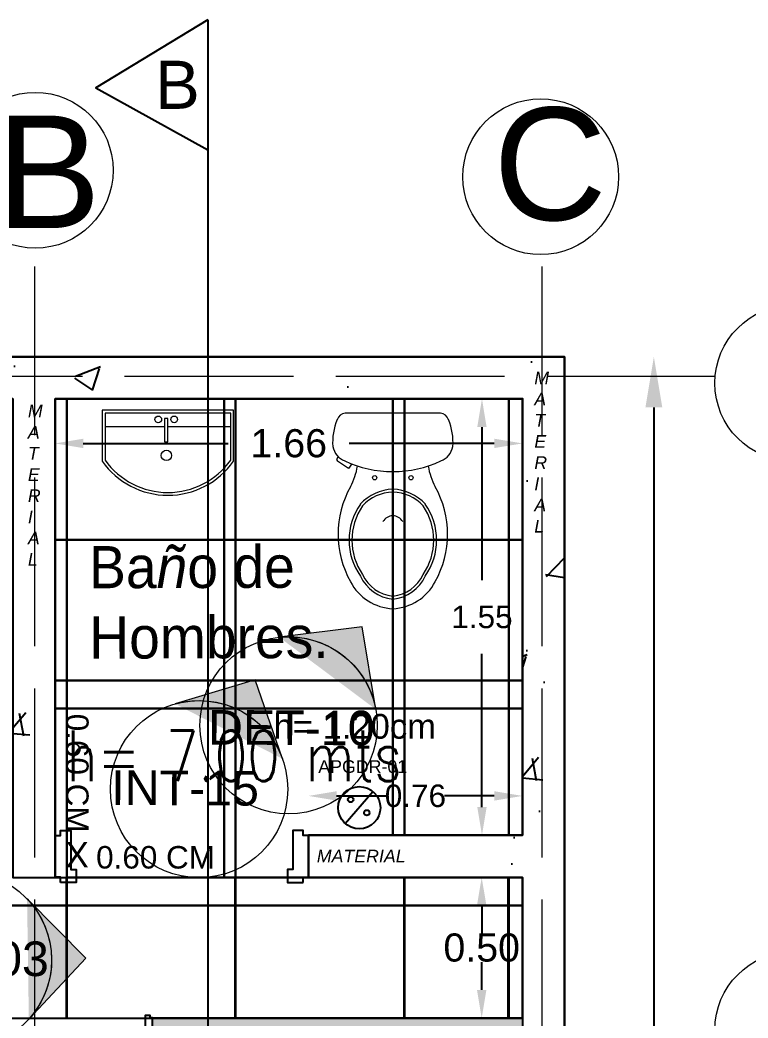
# Model space of a CAD drawing. Header units: millimetres. Extents: x 0 to 21977, y 2 to 7635.
# Drawn here: x 10970.575 to 10973.162, y 3818.415 to 3821.962 of the extents above; entities that cross this region are included whole.
import ezdxf

# ---------------------------------------------------------------- set-up
doc = ezdxf.new("R2010")
doc.units = ezdxf.units.MM
doc.linetypes.add('ACAD_ISO02W100', pattern=[15, 12, -3])
for name, color, linetype, lineweight in [('CONTACTOS', 161, 'Continuous', 18), ('COTAS', 161, 'ACAD_ISO02W100', 20), ('IMAGENES 2', 150, 'Continuous', 18), ('IMAGENES 3', 142, 'Continuous', 18), ('INFORMACION DE AREAS', 143, 'Continuous', 18), ('MUEBLES', 143, 'Continuous', 18), ('MURO DUROCK', 161, 'Continuous', 25), ('PLAFON', 151, 'Continuous', 25)]:
    doc.layers.add(name, color=color, linetype=linetype, lineweight=lineweight)
for name, color, linetype in [('CORTE', 254, 'Continuous'), ('MEDIDAS.', 144, 'Continuous'), ('MUROS - ARQ.', 151, 'Continuous'), ('MUROS ACABADOS', 142, 'Continuous'), ('PISO PATIO DE SERVICIO', 132, 'Continuous'), ('PISO PATIO PUBLICO', 142, 'Continuous'), ('PUERTAS', 170, 'Continuous')]:
    doc.layers.add(name, color=color, linetype=linetype)
doc.styles.add('ROMANS', font='romans.shx', dxfattribs={"width": 0.75})
doc.styles.get("Standard").update_dxf_attribs({"font": 'arial.ttf'})
doc.dimstyles.get("Standard").update_dxf_attribs({"dimtxt": 0.15, "dimasz": 0.18, "dimexe": 0.18, "dimexo": 0.0625, "dimgap": 0.09, "dimtad": 0, "dimtih": 1, "dimtoh": 1, "dimzin": 0, "dimdsep": 46, "dimtxsty": 'Standard', "dimblk2": 'ARCHTICK', "dimcen": 0.09, "dimadec": 0, "dimazin": 0, "dimtfac": 1, "dimtofl": 0, "dimtmove": 0, "dimatfit": 3, "dimfxl": 1, "dimtolj": 1, "dimtzin": 0, "dimarcsym": 0})

# ---------------------------------------------------------------- blocks, each defined once
blk = doc.blocks.new('A$C1C6E6BA8')
at = {"layer": 'MUEBLES'}
for p, q in [((-0.197, 0.1577), (-0.1715, 0.197)), ((-0.1639, 0.1985), (-0.1555, 0.1937)), ((-0.181, 0.1461), (-0.197, 0.1577)), ((0, -0.1698), (0, 0.1698))]:
    blk.add_line(p, q, dxfattribs=at)
for centre in [(-0.2298, 0.0645), (-0.2298, -0.0645)]:
    blk.add_circle(centre, 0.00759, dxfattribs=at)
for centre, radius, start, end in [((-0.1056, 0.1448), 0.0698, 101.236, 158.113), ((-0.1036, 0.0067), 0.2072, 67.2467, 94.3174), ((-0.4304, -0.1496), 0.3442, 60.6361, 119.3639), ((-0.1667, 0.1931), 0.00614, 62.6785, 140.4768), ((-0.0361, 0.1633), 0.0367, 10.2241, 69.9146), ((-0.5185, -0.0069), 0.1768, 117.1835, 177.7549), ((-0.4516, -0.0688), 0.2243, 55.2177, 124.7823), ((-0.4516, -0.0688), 0.2143, 55.3973, 124.7823), ((-0.1538, 0.3522), 0.2289, 241.8789, 261.3309), ((0.1843, 0.0036), 0.3921, 154.7533, 180.5237), ((-0.5175, -0.0154), 0.1448, 115.373, 173.9018), ((-0.5198, -0.0121), 0.1311, 114.3568, 174.6952), ((-0.4332, -0.0043), 0.1523, 1.6319, 47.3143), ((-0.4332, -0.0043), 0.1623, 1.5313, 47.5648), ((-0.4054, 0), 0.0401, 299.3212, 60.6788), ((-0.5185, 0.0069), 0.1768, 182.2451, 242.8165), ((-0.5175, 0.0154), 0.1448, 186.0982, 244.627), ((-0.5198, 0.0121), 0.1311, 185.3048, 245.6432), ((-0.4332, 0.0043), 0.1523, 312.6857, 358.3681), ((-0.4332, 0.0043), 0.1623, 312.4352, 358.4687), ((0.1843, -0.0036), 0.3921, 179.4763, 205.2467), ((-0.4516, 0.0688), 0.2243, 235.2177, 304.7823), ((-0.4516, 0.0688), 0.2143, 235.2177, 304.6027), ((-0.1538, -0.3522), 0.2289, 98.6691, 118.1211), ((-0.4304, 0.1496), 0.3442, 240.6361, 299.3639), ((-0.1056, -0.1448), 0.0698, 201.887, 258.764), ((-0.0361, -0.1633), 0.0367, 290.0854, 349.7759), ((-0.1036, -0.0067), 0.2072, 265.6826, 292.7533)]:
    blk.add_arc(centre, radius, start, end, dxfattribs=at)
blk = doc.blocks.new('LAVAMANO')
at = {"layer": 'MUEBLES'}
for points in [[(-0.2332, 0.1807), (-0.2332, 0), (0.2332, 0), (0.2332, 0.1807)], [(-0.2232, 0.1775), (-0.2232, 0.01), (0.2232, 0.01), (0.2232, 0.1775)], [(-0.2332, 0.058), (-0.2332, 0), (0.2332, 0), (0.2332, 0.058)], [(0, 0.058), (-0.2232, 0.058)], [(0.2232, 0.058), (0.0114, 0.058)]]:
    blk.add_lwpolyline(points, dxfattribs=at)
blk.add_lwpolyline([(0, 0.029), (0.0114, 0.029), (0.0114, 0.1119), (0, 0.1119)], close=True, dxfattribs=at)
for centre, radius in [((0.0052, 0.1604), 0.0186), ((-0.0225, 0.0324), 0.0118), ((0.0339, 0.0324), 0.0118)]:
    blk.add_circle(centre, radius, dxfattribs=at)
for radius, start, end in [(0.2844, 34.915, 145.085), (0.2744, 35.5663, 144.4337)]:
    blk.add_arc((0, 0.0179), radius, start, end, dxfattribs=at)
blk = doc.blocks.new('PISO TRAS TIENDA AZUL')
at = {"layer": 'PISO PATIO PUBLICO', "color": 152}
for points in [[(10967.6904, 3820.4152), (10967.7404, 3820.4152), (10967.7404, 3820.6152), (10967.6904, 3820.6152)], [(10967.7404, 3820.4152), (10968.3404, 3820.4152), (10968.3404, 3820.6152), (10967.7404, 3820.6152)], [(10968.3404, 3820.4152), (10968.9404, 3820.4152), (10968.9404, 3820.6152), (10968.3404, 3820.6152)], [(10968.9404, 3820.4152), (10969.5404, 3820.4152), (10969.5404, 3820.6152), (10968.9404, 3820.6152)], [(10969.5404, 3820.4152), (10970.1404, 3820.4152), (10970.1404, 3820.6152), (10969.5404, 3820.6152)], [(10970.1404, 3820.4152), (10970.5504, 3820.4152), (10970.5504, 3820.6152), (10970.1404, 3820.6152)], [(10967.6904, 3820.0152), (10967.7404, 3820.0152), (10967.7404, 3820.4152), (10967.6904, 3820.4152)], [(10967.7404, 3820.0152), (10968.3404, 3820.0152), (10968.3404, 3820.4152), (10967.7404, 3820.4152)], [(10968.3404, 3820.0152), (10968.9404, 3820.0152), (10968.9404, 3820.4152), (10968.3404, 3820.4152)], [(10968.9404, 3820.0152), (10969.5404, 3820.0152), (10969.5404, 3820.4152), (10968.9404, 3820.4152)], [(10969.5404, 3820.0152), (10970.1404, 3820.0152), (10970.1404, 3820.4152), (10969.5404, 3820.4152)], [(10970.1404, 3820.0152), (10970.5504, 3820.0152), (10970.5504, 3820.4152), (10970.1404, 3820.4152)], [(10967.6904, 3819.6152), (10967.7404, 3819.6152), (10967.7404, 3820.0152), (10967.6904, 3820.0152)], [(10967.7404, 3819.6152), (10968.3404, 3819.6152), (10968.3404, 3820.0152), (10967.7404, 3820.0152)], [(10968.3404, 3819.6152), (10968.9404, 3819.6152), (10968.9404, 3820.0152), (10968.3404, 3820.0152)], [(10968.9404, 3819.6152), (10969.5404, 3819.6152), (10969.5404, 3820.0152), (10968.9404, 3820.0152)], [(10969.5404, 3819.6152), (10970.1404, 3819.6152), (10970.1404, 3820.0152), (10969.5404, 3820.0152)], [(10970.1404, 3819.6152), (10970.5504, 3819.6152), (10970.5504, 3820.0152), (10970.1404, 3820.0152)], [(10967.6904, 3819.2152), (10967.7404, 3819.2152), (10967.7404, 3819.6152), (10967.6904, 3819.6152)], [(10967.7404, 3819.2152), (10968.3404, 3819.2152), (10968.3404, 3819.6152), (10967.7404, 3819.6152)], [(10968.3404, 3819.2152), (10968.9404, 3819.2152), (10968.9404, 3819.6152), (10968.3404, 3819.6152)], [(10968.9404, 3819.2152), (10969.5404, 3819.2152), (10969.5404, 3819.6152), (10968.9404, 3819.6152)], [(10969.5404, 3819.2152), (10970.1404, 3819.2152), (10970.1404, 3819.6152), (10969.5404, 3819.6152)], [(10970.1404, 3819.2152), (10970.5504, 3819.2152), (10970.5504, 3819.6152), (10970.1404, 3819.6152)], [(10967.6904, 3818.8152), (10967.7404, 3818.8152), (10967.7404, 3819.2152), (10967.6904, 3819.2152)], [(10967.7404, 3818.8152), (10968.3404, 3818.8152), (10968.3404, 3819.2152), (10967.7404, 3819.2152)], [(10968.3404, 3818.8152), (10968.9404, 3818.8152), (10968.9404, 3819.2152), (10968.3404, 3819.2152)], [(10968.9404, 3818.8152), (10969.5404, 3818.8152), (10969.5404, 3819.2152), (10968.9404, 3819.2152)], [(10969.5404, 3818.8152), (10970.1404, 3818.8152), (10970.1404, 3819.2152), (10969.5404, 3819.2152)], [(10970.7404, 3818.8152), (10971.3404, 3818.8152), (10971.3404, 3818.9152), (10970.7404, 3818.9152)], [(10971.3404, 3818.8152), (10971.9404, 3818.8152), (10971.9404, 3818.9152), (10971.3404, 3818.9152)], [(10971.9404, 3818.8152), (10972.3104, 3818.8152), (10972.3104, 3818.9152), (10971.9404, 3818.9152)], [(10972.3104, 3818.8152), (10972.3604, 3818.8152), (10972.3604, 3818.9152), (10972.3104, 3818.9152)], [(10967.6904, 3818.4152), (10967.7404, 3818.4152), (10967.7404, 3818.8152), (10967.6904, 3818.8152)], [(10967.7404, 3818.4152), (10968.3404, 3818.4152), (10968.3404, 3818.8152), (10967.7404, 3818.8152)], [(10968.3404, 3818.4152), (10968.9404, 3818.4152), (10968.9404, 3818.8152), (10968.3404, 3818.8152)], [(10968.9404, 3818.4152), (10969.5404, 3818.4152), (10969.5404, 3818.8152), (10968.9404, 3818.8152)], [(10969.5404, 3818.4152), (10970.1404, 3818.4152), (10970.1404, 3818.8152), (10969.5404, 3818.8152)], [(10970.1404, 3818.4152), (10970.7404, 3818.4152), (10970.7404, 3818.8152), (10970.1404, 3818.8152)], [(10970.7404, 3818.4152), (10971.3404, 3818.4152), (10971.3404, 3818.8152), (10970.7404, 3818.8152)], [(10971.3404, 3818.4152), (10971.9404, 3818.4152), (10971.9404, 3818.8152), (10971.3404, 3818.8152)], [(10971.9404, 3818.4152), (10972.3104, 3818.4152), (10972.3104, 3818.8152), (10971.9404, 3818.8152)], [(10972.3104, 3818.4152), (10972.3604, 3818.4152), (10972.3604, 3818.8152), (10972.3104, 3818.8152)]]:
    blk.add_lwpolyline(points, close=True, dxfattribs=at)
blk.add_lwpolyline([(10970.5503, 3819.2152), (10970.1404, 3819.2152), (10970.1404, 3818.8152), (10970.7404, 3818.8152), (10970.7404, 3818.9152)], dxfattribs=at)
at = {"layer": 'PISO PATIO PUBLICO', "color": 154}
blk.add_lwpolyline([(10970.5503, 3819.2152), (10970.5503, 3818.9152), (10970.7003, 3818.9152), (10970.7404, 3818.9152)], dxfattribs=at)
at = {"layer": 'PISO PATIO PUBLICO', "color": 7, "attachment_point": 1}
for s, insert, char_height, rotation in [('0.40CM', (10969.6215, 3820.3925), 0.04506, 269.7119), ('X', (10969.5673, 3820.1421), 0.1, 359.7119), ('0.60CM', (10969.7002, 3820.0855), 0.0451, 359.7119), ('0.40CM', (10967.8122, 3818.7958), 0.04506, 269.7119), ('X', (10967.7579, 3818.5454), 0.1, 359.7119), ('0.60CM', (10967.8909, 3818.4888), 0.0451, 359.7119)]:
    blk.add_mtext_dynamic_manual_height_columns(s, width=0.923599, gutter_width=12.5, heights=[0], dxfattribs=dict(at, insert=insert, char_height=char_height, rotation=rotation))
blk = doc.blocks.new('PISO PUBLICO AZUL')
at = {"layer": 'PISO PATIO DE SERVICIO', "color": 151}
for points in [[(10970.7003, 3820.1152), (10971.3003, 3820.1152), (10971.3003, 3820.6152), (10970.7003, 3820.6152)], [(10971.3003, 3820.1152), (10971.9003, 3820.1152), (10971.9003, 3820.6152), (10971.3003, 3820.6152)], [(10971.9003, 3820.1152), (10972.3603, 3820.1152), (10972.3603, 3820.6152), (10971.9003, 3820.6152)], [(10970.7003, 3819.5152), (10971.3003, 3819.5152), (10971.3003, 3820.1152), (10970.7003, 3820.1152)], [(10971.3003, 3819.5152), (10971.9003, 3819.5152), (10971.9003, 3820.1152), (10971.3003, 3820.1152)], [(10971.9003, 3819.5152), (10972.3603, 3819.5152), (10972.3603, 3820.1152), (10971.9003, 3820.1152)], [(10970.7003, 3818.9152), (10971.3003, 3818.9152), (10971.3003, 3819.5152), (10970.7003, 3819.5152)], [(10971.9003, 3819.0652), (10972.3603, 3819.0652), (10972.3603, 3819.5152), (10971.9003, 3819.5152)]]:
    blk.add_lwpolyline(points, close=True, dxfattribs=at)
blk.add_lwpolyline([(10971.9003, 3819.0652), (10971.9003, 3819.5152), (10971.3003, 3819.5152), (10971.3003, 3818.9152), (10971.6003, 3818.9152)], dxfattribs=at)
at = {"layer": 'PISO PATIO PUBLICO', "color": 151}
blk.add_lwpolyline([(10971.6003, 3818.9152), (10971.6003, 3819.0652), (10971.9003, 3819.0652)], dxfattribs=at)
at = {"layer": 'PISO PATIO DE SERVICIO', "color": 7}
blk.add_text('0.60 CM', height=0.08, rotation=270, dxfattribs=at).set_placement((10970.7391, 3819.4967))
for s, height, p in [('X', 0.09, (10970.7363, 3818.9505)), ('0.60 CM', 0.08, (10970.8459, 3818.9465))]:
    blk.add_text(s, height=height, dxfattribs=at).set_placement(p)
blk = doc.blocks.new('PLAFON AZUL')
at = {"layer": 'PLAFON', "color": 186}
for points in [[(10970.7003, 3819.6152), (10970.7417, 3819.6152), (10970.7417, 3820.6152), (10970.7003, 3820.6152)], [(10970.5503, 3819.6152), (10970.1417, 3819.6152), (10970.1417, 3818.4152), (10970.7417, 3818.4152), (10970.7417, 3819.6152), (10970.7003, 3819.6152)], [(10971.9417, 3819.0652), (10971.9417, 3819.6152), (10971.3417, 3819.6152), (10971.3417, 3818.4152), (10971.9417, 3818.4152), (10971.9417, 3818.9152)], [(10972.3117, 3819.0652), (10972.3117, 3819.6152), (10971.9417, 3819.6152), (10971.9417, 3819.0652)], [(10972.3617, 3819.6152), (10972.3117, 3819.6152), (10972.3117, 3819.0652)], [(10972.3117, 3818.9152), (10972.3117, 3818.4152), (10972.3617, 3818.4152)]]:
    blk.add_lwpolyline(points, dxfattribs=at)
for points in [[(10970.7417, 3820.6152), (10970.7417, 3819.6152), (10971.3417, 3819.6152), (10971.3417, 3820.6152)], [(10971.3417, 3820.6152), (10971.3417, 3819.6152), (10971.9417, 3819.6152), (10971.9417, 3820.6152)], [(10971.9417, 3820.6152), (10971.9417, 3819.6152), (10972.3117, 3819.6152), (10972.3117, 3820.6152)], [(10972.3117, 3820.6152), (10972.3117, 3819.6152), (10972.3617, 3819.6152), (10972.3617, 3820.6152)], [(10970.7417, 3819.6152), (10970.7417, 3818.4152), (10971.3417, 3818.4152), (10971.3417, 3819.6152)]]:
    blk.add_lwpolyline(points, close=True, dxfattribs=at)
blk = doc.blocks.new('*D126')
at = {"layer": 'Defpoints', "color": 0, "transparency": 16777216}
for p in [(10972.2158, 3818.9152), (10972.2158, 3818.9152), (10972.2158, 3818.4152)]:
    blk.add_point(p, dxfattribs=at)
at = {"layer": 'MEDIDAS.', "color": 0, "lineweight": -2, "transparency": 16777216}
for p, q in [((10972.2158, 3818.8152), (10972.2158, 3818.7172)), ((10972.2158, 3818.5152), (10972.2158, 3818.6133))]:
    blk.add_line(p, q, dxfattribs=at)
at = {"layer": 'MEDIDAS.', "color": 0, "transparency": 16777216}
for points in [[(10972.1991, 3818.8152), (10972.2325, 3818.8152), (10972.2158, 3818.9152)], [(10972.1991, 3818.5152), (10972.2325, 3818.5152), (10972.2158, 3818.4152)]]:
    blk.add_solid(points, dxfattribs=at)
at = {"layer": 'MEDIDAS.', "color": 0, "transparency": 16777216, "insert": (10972.2158, 3818.6652), "char_height": 0.1, "attachment_point": 5}
blk.add_mtext('\\A1;0.50', dxfattribs=at)
blk = doc.blocks.new('_ArchTick')
at = {"color": 0, "linetype": 'ByBlock', "const_width": 0.15}
blk.add_lwpolyline([(-0.5, -0.5), (0.5, 0.5)], dxfattribs=at)
blk = doc.blocks.new('*D127')
at = {"layer": 'Defpoints', "color": 0, "transparency": 16777216}
for p in [(10971.6003, 3819.2046), (10971.6003, 3819.2046), (10972.3603, 3819.2046)]:
    blk.add_point(p, dxfattribs=at)
at = {"layer": 'MEDIDAS.', "color": 0, "lineweight": -2, "transparency": 16777216}
for p, q in [((10971.7003, 3819.2046), (10971.8764, 3819.2046)), ((10972.2603, 3819.2046), (10972.0842, 3819.2046))]:
    blk.add_line(p, q, dxfattribs=at)
at = {"layer": 'MEDIDAS.', "color": 0, "transparency": 16777216}
for points in [[(10971.7003, 3819.2213), (10971.7003, 3819.1879), (10971.6003, 3819.2046)], [(10972.2603, 3819.2213), (10972.2603, 3819.1879), (10972.3603, 3819.2046)]]:
    blk.add_solid(points, dxfattribs=at)
at = {"layer": 'MEDIDAS.', "color": 0, "transparency": 16777216, "insert": (10971.9803, 3819.2046), "char_height": 0.08, "attachment_point": 5}
blk.add_mtext('\\A1;0.76', dxfattribs=at)
blk = doc.blocks.new('*D128')
at = {"layer": 'Defpoints', "color": 0, "transparency": 16777216}
for p in [(10972.2168, 3820.6152), (10972.2168, 3819.0652), (10972.2168, 3819.0652)]:
    blk.add_point(p, dxfattribs=at)
at = {"layer": 'MEDIDAS.', "color": 0, "lineweight": -2, "transparency": 16777216}
for p, q in [((10972.2168, 3820.5152), (10972.2168, 3819.9711)), ((10972.2168, 3819.1652), (10972.2168, 3819.7094))]:
    blk.add_line(p, q, dxfattribs=at)
at = {"layer": 'MEDIDAS.', "color": 0, "transparency": 16777216}
for points in [[(10972.2001, 3820.5152), (10972.2334, 3820.5152), (10972.2168, 3820.6152)], [(10972.2001, 3819.1652), (10972.2334, 3819.1652), (10972.2168, 3819.0652)]]:
    blk.add_solid(points, dxfattribs=at)
at = {"layer": 'MEDIDAS.', "color": 0, "transparency": 16777216, "insert": (10972.2168, 3819.8402), "char_height": 0.08, "attachment_point": 5}
blk.add_mtext('\\A1;1.55', dxfattribs=at)
blk = doc.blocks.new('*D129')
at = {"layer": 'Defpoints', "color": 0, "transparency": 16777216}
for p in [(10970.7003, 3820.4573), (10970.7003, 3820.4573), (10972.3603, 3820.4573)]:
    blk.add_point(p, dxfattribs=at)
at = {"layer": 'MEDIDAS.', "color": 0, "lineweight": -2, "transparency": 16777216}
for p, q in [((10970.8003, 3820.4573), (10971.3152, 3820.4573)), ((10972.2603, 3820.4573), (10971.7454, 3820.4573))]:
    blk.add_line(p, q, dxfattribs=at)
at = {"layer": 'MEDIDAS.', "color": 0, "transparency": 16777216}
for points in [[(10970.8003, 3820.474), (10970.8003, 3820.4407), (10970.7003, 3820.4573)], [(10972.2603, 3820.474), (10972.2603, 3820.4407), (10972.3603, 3820.4573)]]:
    blk.add_solid(points, dxfattribs=at)
at = {"layer": 'MEDIDAS.', "color": 0, "transparency": 16777216, "insert": (10971.5303, 3820.4573), "char_height": 0.1, "attachment_point": 5}
blk.add_mtext('\\A1;1.66', dxfattribs=at)
blk = doc.blocks.new('*D133')
at = {"layer": 'Defpoints', "color": 0, "transparency": 16777216}
for p in [(10972.8275, 3820.7652), (10972.8275, 3810.6652), (10972.8275, 3810.6652)]:
    blk.add_point(p, dxfattribs=at)
at = {"layer": 'MEDIDAS.', "color": 0, "lineweight": -2, "transparency": 16777216}
for p, q in [((10972.8275, 3820.5852), (10972.8275, 3815.8818)), ((10972.8275, 3810.8452), (10972.8275, 3815.5487))]:
    blk.add_line(p, q, dxfattribs=at)
at = {"layer": 'MEDIDAS.', "color": 0, "transparency": 16777216}
for points in [[(10972.7975, 3820.5852), (10972.8575, 3820.5852), (10972.8275, 3820.7652)], [(10972.7975, 3810.8452), (10972.8575, 3810.8452), (10972.8275, 3810.6652)]]:
    blk.add_solid(points, dxfattribs=at)
at = {"layer": 'MEDIDAS.', "color": 0, "transparency": 16777216, "insert": (10972.8275, 3815.7152), "char_height": 0.15, "attachment_point": 5}
blk.add_mtext('\\A1;10.10', dxfattribs=at)

msp = doc.modelspace()

# ---------------------------------------------------------------- hatches: boundary and pattern name
at = {"layer": 'IMAGENES 2'}
h = msp.add_hatch(color=256, dxfattribs=at)
h.dxf.hatch_style = 1
edge = h.paths.add_edge_path()
edge.add_line((10971.5076, 3819.3368), (10971.4109, 3819.6177))
edge.add_line((10971.4109, 3819.6177), (10971.1265, 3819.5317))
edge.add_arc((10971.2119, 3819.2286), 0.3149, 20.0933, 105.7387, ccw=False)
at = {"layer": 'IMAGENES 3'}
h = msp.add_hatch(color=256, dxfattribs=at)
h.dxf.hatch_style = 1
edge = h.paths.add_edge_path()
edge.add_line((10971.8394, 3819.5123), (10971.7912, 3819.8055))
edge.add_line((10971.7912, 3819.8055), (10971.4964, 3819.7685))
edge.add_arc((10971.5297, 3819.4554), 0.3149, 10.427, 96.0725, ccw=False)
h = msp.add_hatch(color=256, dxfattribs=at)
h.dxf.hatch_style = 1
edge = h.paths.add_edge_path()
edge.add_line((10970.6069, 3818.4108), (10970.8098, 3818.6278))
edge.add_line((10970.8098, 3818.6278), (10970.6007, 3818.8388))
edge.add_arc((10970.3728, 3818.6215), 0.3149, -41.9938, 43.6517, ccw=False)
at = {"layer": 'MURO DUROCK', "true_color": 0x0a85ff}
h = msp.add_hatch(color=150, dxfattribs=at)
h.dxf.hatch_style = 1
h.paths.add_polyline_path([(10971.0464, 3818.4152), (10972.3603, 3818.4152), (10972.3603, 3818.3452), (10971.0464, 3818.3452)])
at = {"layer": 'MUROS ACABADOS'}
h = msp.add_hatch(dxfattribs=at)
h.set_pattern_fill('AR-CONC', color=250, scale=0.005)
h.paths.add_polyline_path([(10972.3603, 3810.6652), (10972.5103, 3810.6652), (10972.5103, 3820.7652), (10967.5403, 3820.7652), (10967.5403, 3810.6652), (10967.6903, 3810.6652), (10967.6903, 3820.6152), (10970.5503, 3820.6152), (10970.5503, 3818.9152), (10970.7003, 3818.9152), (10970.7003, 3820.6152), (10972.3603, 3820.6152), (10972.3603, 3819.0652), (10971.6003, 3819.0652), (10971.6003, 3818.9152), (10972.3603, 3818.9152)])
h = msp.add_hatch(color=253, dxfattribs=at)
h.dxf.hatch_style = 1
h.paths.add_polyline_path([(10970.9767, 3815.581), (10973.3067, 3815.581)], flags=0)
edge = h.paths.add_edge_path(flags=17)
edge.add_line((10970.9767, 3815.581), (10973.3067, 3815.581))
edge.add_line((10970.9767, 3815.581), (10970.9767, 3813.0051))
edge.add_line((10970.9767, 3813.0051), (10973.3067, 3813.0051))
edge.add_line((10973.3067, 3813.0051), (10973.3067, 3814.3051))
edge.add_line((10973.3067, 3814.3051), (10973.3867, 3814.3051))
edge.add_line((10973.3867, 3814.3051), (10973.3867, 3814.2751))
edge.add_line((10973.3867, 3814.2751), (10973.4067, 3814.2751))
edge.add_line((10973.4067, 3814.2751), (10973.4067, 3812.9051))
edge.add_line((10973.4067, 3812.9051), (10970.9767, 3812.9051))
edge.add_line((10970.9767, 3812.9051), (10970.9767, 3812.851))
edge.add_line((10970.9767, 3812.851), (10970.9767, 3812.751))
edge.add_line((10970.9767, 3812.751), (10970.7367, 3812.751))
edge.add_line((10970.7367, 3812.751), (10970.7367, 3802.651))
edge.add_line((10970.7367, 3802.651), (10971.2467, 3802.651))
edge.add_line((10971.2467, 3802.651), (10971.2467, 3802.551))
edge.add_line((10971.2467, 3802.551), (10970.6367, 3802.551))
edge.add_line((10970.6367, 3802.551), (10970.6367, 3812.851))
edge.add_line((10970.6367, 3812.851), (10970.8767, 3812.851))
edge.add_line((10970.8767, 3812.851), (10970.8767, 3815.581))
edge.add_line((10970.8767, 3815.581), (10968.5067, 3815.581))
edge.add_line((10968.5067, 3815.581), (10968.5067, 3814.981))
edge.add_line((10968.5067, 3814.981), (10967.3367, 3814.981))
edge.add_line((10967.3367, 3814.981), (10967.3367, 3818.621))
edge.add_line((10967.3367, 3818.621), (10967.7367, 3818.621))
edge.add_line((10967.7367, 3818.621), (10967.7367, 3818.521))
edge.add_line((10967.7367, 3818.521), (10967.4367, 3818.521))
edge.add_line((10967.4367, 3818.521), (10967.4367, 3815.681))
edge.add_line((10967.4367, 3815.681), (10967.4567, 3815.681))
edge.add_line((10967.4567, 3815.681), (10967.4567, 3815.081))
edge.add_line((10967.4567, 3815.081), (10968.4067, 3815.081))
edge.add_line((10968.4067, 3815.081), (10968.4067, 3815.681))
edge.add_line((10968.4067, 3815.681), (10973.4067, 3815.681))
edge.add_line((10973.4067, 3815.681), (10973.4067, 3816.281))
edge.add_line((10973.4067, 3816.281), (10974.6067, 3816.281))
edge.add_line((10974.6067, 3816.281), (10974.6067, 3815.681))
edge.add_line((10974.6067, 3815.681), (10977.1267, 3815.681))
edge.add_line((10977.1267, 3815.681), (10977.1267, 3815.096))
edge.add_line((10977.1267, 3815.096), (10977.0417, 3815.096))
edge.add_line((10977.0417, 3815.096), (10977.0417, 3815.131))
edge.add_line((10977.0417, 3815.131), (10977.0267, 3815.131))
edge.add_line((10977.0267, 3815.131), (10977.0267, 3815.581))
edge.add_line((10977.0267, 3815.581), (10974.5067, 3815.581))
edge.add_line((10974.5067, 3815.581), (10974.5067, 3816.181))
edge.add_line((10974.5067, 3816.181), (10973.5067, 3816.181))
edge.add_line((10973.5067, 3816.181), (10973.5067, 3815.031))
edge.add_line((10973.5067, 3815.031), (10973.4067, 3815.031))
edge.add_line((10973.4067, 3815.031), (10973.3867, 3815.031))
edge.add_line((10973.3867, 3815.031), (10973.3867, 3815.001))
edge.add_line((10973.3867, 3815.001), (10973.3067, 3815.001))
edge.add_line((10973.3067, 3815.001), (10973.3067, 3815.031))
edge.add_line((10973.3067, 3815.031), (10973.3067, 3815.581))
edge = h.paths.add_edge_path()
edge.add_line((10971.2467, 3802.551), (10971.3467, 3802.551))
edge.add_line((10971.2467, 3801.471), (10971.2467, 3802.551))
edge.add_line((10971.2467, 3801.471), (10970.6467, 3801.471))
edge.add_line((10970.6467, 3801.471), (10970.6467, 3798.491))
edge.add_line((10970.6467, 3798.491), (10971.381, 3798.491))
edge.add_line((10971.381, 3798.491), (10971.0629, 3796.039))
edge.add_line((10971.0629, 3796.039), (10973.3767, 3796.039))
edge.add_line((10973.3767, 3796.039), (10973.3767, 3796.939))
edge.add_line((10973.3767, 3796.939), (10973.2767, 3796.939))
edge.add_line((10973.2767, 3796.939), (10973.2767, 3796.139))
edge.add_line((10973.2767, 3796.139), (10971.1767, 3796.139))
edge.add_line((10971.1767, 3796.139), (10971.494, 3798.631))
edge.add_line((10971.494, 3798.631), (10971.394, 3798.631))
edge.add_line((10971.394, 3798.631), (10971.394, 3798.591))
edge.add_line((10971.394, 3798.591), (10970.7467, 3798.591))
edge.add_line((10970.7467, 3798.591), (10970.7467, 3801.371))
edge.add_line((10970.7467, 3801.371), (10971.3467, 3801.371))
edge.add_line((10971.3467, 3801.371), (10971.3467, 3802.551))
edge = h.paths.add_edge_path(flags=17)
edge.add_line((10973.3067, 3815.581), (10970.9767, 3815.581))
edge.add_line((10973.3067, 3815.031), (10973.3067, 3815.581))
edge.add_line((10973.3067, 3815.001), (10973.3067, 3815.031))
edge.add_line((10973.3867, 3815.001), (10973.3067, 3815.001))
edge.add_line((10973.3867, 3815.031), (10973.3867, 3815.001))
edge.add_line((10973.4067, 3815.031), (10973.3867, 3815.031))
edge.add_line((10973.5067, 3815.031), (10973.4067, 3815.031))
edge.add_line((10973.5067, 3816.181), (10973.5067, 3815.031))
edge.add_line((10974.5067, 3816.181), (10973.5067, 3816.181))
edge.add_line((10974.5067, 3815.581), (10974.5067, 3816.181))
edge.add_line((10977.0267, 3815.581), (10974.5067, 3815.581))
edge.add_line((10977.0267, 3815.131), (10977.0267, 3815.581))
edge.add_line((10977.0417, 3815.131), (10977.0267, 3815.131))
edge.add_line((10977.0417, 3815.096), (10977.0417, 3815.131))
edge.add_line((10977.1267, 3815.096), (10977.0417, 3815.096))
edge.add_line((10977.1267, 3815.681), (10977.1267, 3815.096))
edge.add_line((10974.6067, 3815.681), (10977.1267, 3815.681))
edge.add_line((10974.6067, 3816.281), (10974.6067, 3815.681))
edge.add_line((10973.4067, 3816.281), (10974.6067, 3816.281))
edge.add_line((10973.4067, 3815.681), (10973.4067, 3816.281))
edge.add_line((10968.4067, 3815.681), (10973.4067, 3815.681))
edge.add_line((10968.4067, 3815.081), (10968.4067, 3815.681))
edge.add_line((10967.4567, 3815.081), (10968.4067, 3815.081))
edge.add_line((10967.4567, 3815.681), (10967.4567, 3815.081))
edge.add_line((10967.4367, 3815.681), (10967.4567, 3815.681))
edge.add_line((10967.4367, 3818.521), (10967.4367, 3815.681))
edge.add_line((10967.7367, 3818.521), (10967.4367, 3818.521))
edge.add_line((10967.7367, 3818.621), (10967.7367, 3818.521))
edge.add_line((10967.3367, 3818.621), (10967.7367, 3818.621))
edge.add_line((10967.3367, 3814.981), (10967.3367, 3818.621))
edge.add_line((10968.5067, 3814.981), (10967.3367, 3814.981))
edge.add_line((10968.5067, 3815.581), (10968.5067, 3814.981))
edge.add_line((10970.8767, 3815.581), (10968.5067, 3815.581))
edge.add_line((10970.8767, 3812.851), (10970.8767, 3815.581))
edge.add_line((10970.6367, 3812.851), (10970.8767, 3812.851))
edge.add_line((10970.6367, 3802.551), (10970.6367, 3812.851))
edge.add_line((10971.2467, 3802.551), (10970.6367, 3802.551))
edge.add_line((10971.2467, 3802.651), (10971.2467, 3802.551))
edge.add_line((10970.7367, 3802.651), (10971.2467, 3802.651))
edge.add_line((10970.7367, 3812.751), (10970.7367, 3802.651))
edge.add_line((10970.9767, 3812.751), (10970.7367, 3812.751))
edge.add_line((10970.9767, 3812.851), (10970.9767, 3812.751))
edge.add_line((10970.9767, 3812.9051), (10970.9767, 3812.851))
edge.add_line((10973.4067, 3812.9051), (10970.9767, 3812.9051))
edge.add_line((10973.4067, 3814.2751), (10973.4067, 3812.9051))
edge.add_line((10973.3867, 3814.2751), (10973.4067, 3814.2751))
edge.add_line((10973.3867, 3814.3051), (10973.3867, 3814.2751))
edge.add_line((10973.3067, 3814.3051), (10973.3867, 3814.3051))
edge.add_line((10973.3067, 3813.0051), (10973.3067, 3814.3051))
edge.add_line((10970.9767, 3813.0051), (10973.3067, 3813.0051))
edge.add_line((10970.9767, 3815.581), (10970.9767, 3813.0051))
h = msp.add_hatch(color=253, dxfattribs=at)
h.dxf.hatch_style = 1
h.paths.add_polyline_path([(10970.9767, 3815.581), (10973.3067, 3815.581)], flags=0)
edge = h.paths.add_edge_path(flags=17)
edge.add_line((10970.9767, 3815.581), (10973.3067, 3815.581))
edge.add_line((10970.9767, 3815.581), (10970.9767, 3813.0051))
edge.add_line((10970.9767, 3813.0051), (10973.3067, 3813.0051))
edge.add_line((10973.3067, 3813.0051), (10973.3067, 3814.3051))
edge.add_line((10973.3067, 3814.3051), (10973.3867, 3814.3051))
edge.add_line((10973.3867, 3814.3051), (10973.3867, 3814.2751))
edge.add_line((10973.3867, 3814.2751), (10973.4067, 3814.2751))
edge.add_line((10973.4067, 3814.2751), (10973.4067, 3812.9051))
edge.add_line((10973.4067, 3812.9051), (10970.9767, 3812.9051))
edge.add_line((10970.9767, 3812.9051), (10970.9767, 3812.851))
edge.add_line((10970.9767, 3812.851), (10970.9767, 3812.751))
edge.add_line((10970.9767, 3812.751), (10970.7367, 3812.751))
edge.add_line((10970.7367, 3812.751), (10970.7367, 3802.651))
edge.add_line((10970.7367, 3802.651), (10971.2467, 3802.651))
edge.add_line((10971.2467, 3802.651), (10971.2467, 3802.551))
edge.add_line((10971.2467, 3802.551), (10970.6367, 3802.551))
edge.add_line((10970.6367, 3802.551), (10970.6367, 3812.851))
edge.add_line((10970.6367, 3812.851), (10970.8767, 3812.851))
edge.add_line((10970.8767, 3812.851), (10970.8767, 3815.581))
edge.add_line((10970.8767, 3815.581), (10968.5067, 3815.581))
edge.add_line((10968.5067, 3815.581), (10968.5067, 3814.981))
edge.add_line((10968.5067, 3814.981), (10967.3367, 3814.981))
edge.add_line((10967.3367, 3814.981), (10967.3367, 3818.621))
edge.add_line((10967.3367, 3818.621), (10967.7367, 3818.621))
edge.add_line((10967.7367, 3818.621), (10967.7367, 3818.521))
edge.add_line((10967.7367, 3818.521), (10967.4367, 3818.521))
edge.add_line((10967.4367, 3818.521), (10967.4367, 3815.681))
edge.add_line((10967.4367, 3815.681), (10967.4567, 3815.681))
edge.add_line((10967.4567, 3815.681), (10967.4567, 3815.081))
edge.add_line((10967.4567, 3815.081), (10968.4067, 3815.081))
edge.add_line((10968.4067, 3815.081), (10968.4067, 3815.681))
edge.add_line((10968.4067, 3815.681), (10973.4067, 3815.681))
edge.add_line((10973.4067, 3815.681), (10973.4067, 3816.281))
edge.add_line((10973.4067, 3816.281), (10974.6067, 3816.281))
edge.add_line((10974.6067, 3816.281), (10974.6067, 3815.681))
edge.add_line((10974.6067, 3815.681), (10977.1267, 3815.681))
edge.add_line((10977.1267, 3815.681), (10977.1267, 3815.096))
edge.add_line((10977.1267, 3815.096), (10977.0417, 3815.096))
edge.add_line((10977.0417, 3815.096), (10977.0417, 3815.131))
edge.add_line((10977.0417, 3815.131), (10977.0267, 3815.131))
edge.add_line((10977.0267, 3815.131), (10977.0267, 3815.581))
edge.add_line((10977.0267, 3815.581), (10974.5067, 3815.581))
edge.add_line((10974.5067, 3815.581), (10974.5067, 3816.181))
edge.add_line((10974.5067, 3816.181), (10973.5067, 3816.181))
edge.add_line((10973.5067, 3816.181), (10973.5067, 3815.031))
edge.add_line((10973.5067, 3815.031), (10973.4067, 3815.031))
edge.add_line((10973.4067, 3815.031), (10973.3867, 3815.031))
edge.add_line((10973.3867, 3815.031), (10973.3867, 3815.001))
edge.add_line((10973.3867, 3815.001), (10973.3067, 3815.001))
edge.add_line((10973.3067, 3815.001), (10973.3067, 3815.031))
edge.add_line((10973.3067, 3815.031), (10973.3067, 3815.581))
edge = h.paths.add_edge_path()
edge.add_line((10971.2467, 3802.551), (10971.3467, 3802.551))
edge.add_line((10971.2467, 3801.471), (10971.2467, 3802.551))
edge.add_line((10971.2467, 3801.471), (10970.6467, 3801.471))
edge.add_line((10970.6467, 3801.471), (10970.6467, 3798.491))
edge.add_line((10970.6467, 3798.491), (10971.381, 3798.491))
edge.add_line((10971.381, 3798.491), (10971.0629, 3796.039))
edge.add_line((10971.0629, 3796.039), (10973.3767, 3796.039))
edge.add_line((10973.3767, 3796.039), (10973.3767, 3796.939))
edge.add_line((10973.3767, 3796.939), (10973.2767, 3796.939))
edge.add_line((10973.2767, 3796.939), (10973.2767, 3796.139))
edge.add_line((10973.2767, 3796.139), (10971.1767, 3796.139))
edge.add_line((10971.1767, 3796.139), (10971.494, 3798.631))
edge.add_line((10971.494, 3798.631), (10971.394, 3798.631))
edge.add_line((10971.394, 3798.631), (10971.394, 3798.591))
edge.add_line((10971.394, 3798.591), (10970.7467, 3798.591))
edge.add_line((10970.7467, 3798.591), (10970.7467, 3801.371))
edge.add_line((10970.7467, 3801.371), (10971.3467, 3801.371))
edge.add_line((10971.3467, 3801.371), (10971.3467, 3802.551))
edge = h.paths.add_edge_path(flags=17)
edge.add_line((10973.3067, 3815.581), (10970.9767, 3815.581))
edge.add_line((10973.3067, 3815.031), (10973.3067, 3815.581))
edge.add_line((10973.3067, 3815.001), (10973.3067, 3815.031))
edge.add_line((10973.3867, 3815.001), (10973.3067, 3815.001))
edge.add_line((10973.3867, 3815.031), (10973.3867, 3815.001))
edge.add_line((10973.4067, 3815.031), (10973.3867, 3815.031))
edge.add_line((10973.5067, 3815.031), (10973.4067, 3815.031))
edge.add_line((10973.5067, 3816.181), (10973.5067, 3815.031))
edge.add_line((10974.5067, 3816.181), (10973.5067, 3816.181))
edge.add_line((10974.5067, 3815.581), (10974.5067, 3816.181))
edge.add_line((10977.0267, 3815.581), (10974.5067, 3815.581))
edge.add_line((10977.0267, 3815.131), (10977.0267, 3815.581))
edge.add_line((10977.0417, 3815.131), (10977.0267, 3815.131))
edge.add_line((10977.0417, 3815.096), (10977.0417, 3815.131))
edge.add_line((10977.1267, 3815.096), (10977.0417, 3815.096))
edge.add_line((10977.1267, 3815.681), (10977.1267, 3815.096))
edge.add_line((10974.6067, 3815.681), (10977.1267, 3815.681))
edge.add_line((10974.6067, 3816.281), (10974.6067, 3815.681))
edge.add_line((10973.4067, 3816.281), (10974.6067, 3816.281))
edge.add_line((10973.4067, 3815.681), (10973.4067, 3816.281))
edge.add_line((10968.4067, 3815.681), (10973.4067, 3815.681))
edge.add_line((10968.4067, 3815.081), (10968.4067, 3815.681))
edge.add_line((10967.4567, 3815.081), (10968.4067, 3815.081))
edge.add_line((10967.4567, 3815.681), (10967.4567, 3815.081))
edge.add_line((10967.4367, 3815.681), (10967.4567, 3815.681))
edge.add_line((10967.4367, 3818.521), (10967.4367, 3815.681))
edge.add_line((10967.7367, 3818.521), (10967.4367, 3818.521))
edge.add_line((10967.7367, 3818.621), (10967.7367, 3818.521))
edge.add_line((10967.3367, 3818.621), (10967.7367, 3818.621))
edge.add_line((10967.3367, 3814.981), (10967.3367, 3818.621))
edge.add_line((10968.5067, 3814.981), (10967.3367, 3814.981))
edge.add_line((10968.5067, 3815.581), (10968.5067, 3814.981))
edge.add_line((10970.8767, 3815.581), (10968.5067, 3815.581))
edge.add_line((10970.8767, 3812.851), (10970.8767, 3815.581))
edge.add_line((10970.6367, 3812.851), (10970.8767, 3812.851))
edge.add_line((10970.6367, 3802.551), (10970.6367, 3812.851))
edge.add_line((10971.2467, 3802.551), (10970.6367, 3802.551))
edge.add_line((10971.2467, 3802.651), (10971.2467, 3802.551))
edge.add_line((10970.7367, 3802.651), (10971.2467, 3802.651))
edge.add_line((10970.7367, 3812.751), (10970.7367, 3802.651))
edge.add_line((10970.9767, 3812.751), (10970.7367, 3812.751))
edge.add_line((10970.9767, 3812.851), (10970.9767, 3812.751))
edge.add_line((10970.9767, 3812.9051), (10970.9767, 3812.851))
edge.add_line((10973.4067, 3812.9051), (10970.9767, 3812.9051))
edge.add_line((10973.4067, 3814.2751), (10973.4067, 3812.9051))
edge.add_line((10973.3867, 3814.2751), (10973.4067, 3814.2751))
edge.add_line((10973.3867, 3814.3051), (10973.3867, 3814.2751))
edge.add_line((10973.3067, 3814.3051), (10973.3867, 3814.3051))
edge.add_line((10973.3067, 3813.0051), (10973.3067, 3814.3051))
edge.add_line((10970.9767, 3813.0051), (10973.3067, 3813.0051))
edge.add_line((10970.9767, 3815.581), (10970.9767, 3813.0051))

# ---------------------------------------------------------------- linework, layer by layer
at = {"layer": 'CONTACTOS', "color": 144, "lineweight": -3}
msp.add_line((10971.7307, 3819.107), (10971.8286, 3819.2204), dxfattribs=at)
for centre, radius in [((10971.7808, 3819.1626), 0.075), ((10971.7505, 3819.1919), 0.00974), ((10971.8075, 3819.1448), 0.00974)]:
    msp.add_circle(centre, radius, dxfattribs=at)
at = {"layer": 'CORTE', "color": 254, "true_color": 0xc7e3ff}
msp.add_lwpolyline([(10971.2433, 3821.9622), (10970.8454, 3821.7209), (10971.2433, 3821.5004)], dxfattribs=at)
at = {"layer": 'CORTE', "color": 141, "true_color": 0xb3ecff}
msp.add_lwpolyline([(10971.2433, 3821.9622), (10971.2433, 3809.1381)], dxfattribs=at)
at = {"layer": 'COTAS', "color": 164, "ltscale": 0.05}
for points in [[(10970.6278, 3809.9863), (10970.6278, 3821.1308)], [(10972.4304, 3809.9863), (10972.4304, 3821.1308)], [(10973.047, 3820.6957), (10966.8837, 3820.6957)]]:
    msp.add_lwpolyline(points, dxfattribs=at)
at = {"layer": 'COTAS', "color": 164}
for centre in [(10970.6295, 3821.4278), (10972.4254, 3821.405), (10973.3211, 3820.6715), (10973.3211, 3818.3734)]:
    msp.add_circle(centre, 0.2769, dxfattribs=at)
at = {"layer": 'IMAGENES 2'}
msp.add_lwpolyline([(10971.5076, 3819.3368), (10971.4109, 3819.6177), (10971.1265, 3819.5317, -0.392125), (10971.5076, 3819.3368, 42.037217)], format="xyb", dxfattribs=at)
msp.add_circle((10971.2119, 3819.2286), 0.3149, dxfattribs=at)
at = {"layer": 'IMAGENES 3'}
for points in [[(10971.8394, 3819.5123), (10971.7912, 3819.8055), (10971.4964, 3819.7685, -0.392125), (10971.8394, 3819.5123, 42.037217)], [(10970.6069, 3818.4108), (10970.8098, 3818.6278), (10970.6007, 3818.8388, -0.392125), (10970.6069, 3818.4108, 42.037217)]]:
    msp.add_lwpolyline(points, format="xyb", dxfattribs=at)
for centre in [(10971.5297, 3819.4554), (10970.3728, 3818.6215)]:
    msp.add_circle(centre, 0.3149, dxfattribs=at)
at = {"layer": 'MURO DUROCK'}
msp.add_lwpolyline([(10971.0464, 3818.4152), (10972.3603, 3818.4152), (10972.3603, 3818.3452), (10971.0464, 3818.3452)], close=True, dxfattribs=at)
at = {"layer": 'MUROS - ARQ.'}
for points in [[(10967.5403, 3818.3452), (10967.5403, 3820.7652), (10972.5103, 3820.7652), (10972.5103, 3810.6652), (10971.1928, 3810.6652), (10971.1928, 3810.8152), (10972.3603, 3810.8152), (10972.3603, 3818.3452)], [(10972.3603, 3810.6652), (10972.5103, 3810.6652), (10972.5103, 3820.7652), (10967.5403, 3820.7652), (10967.5403, 3810.6652), (10967.6903, 3810.6652)], [(10972.3603, 3819.0652), (10972.3603, 3820.6152), (10970.7003, 3820.6152)], [(10970.7003, 3820.6152), (10970.7003, 3818.9152)], [(10972.3603, 3818.9152), (10971.6003, 3818.9152), (10971.6003, 3819.0652), (10972.3603, 3819.0652)], [(10970.5503, 3818.9152), (10970.7003, 3818.9152)], [(10972.3603, 3818.4152), (10972.3603, 3818.9152)], [(10971.0464, 3818.3452), (10971.0464, 3818.4152)], [(10972.3603, 3818.4152), (10971.0464, 3818.4152)]]:
    msp.add_lwpolyline(points, dxfattribs=at)
at = {"layer": 'MUROS ACABADOS'}
msp.add_lwpolyline([(10972.3603, 3810.6652), (10972.5103, 3810.6652), (10972.5103, 3820.7652), (10967.5403, 3820.7652), (10967.5403, 3810.6652), (10967.6903, 3810.6652), (10967.6903, 3820.6152), (10970.5503, 3820.6152), (10970.5503, 3818.9152), (10970.7003, 3818.9152), (10970.7003, 3820.6152), (10972.3603, 3820.6152), (10972.3603, 3819.0652), (10971.6003, 3819.0652), (10971.6003, 3818.9152), (10972.3603, 3818.9152), (10972.3603, 3810.6652)], dxfattribs=at)
at = {"layer": 'PLAFON', "color": 186}
msp.add_lwpolyline([(10971.9417, 3818.9152), (10971.9417, 3818.4152), (10972.3117, 3818.4152), (10972.3117, 3818.9152)], dxfattribs=at)
at = {"layer": 'PUERTAS', "color": 150, "linetype": 'ByBlock', "ltscale": 10, "true_color": 0x0a85ff}
for points in [[(10970.7189, 3818.8967), (10970.7189, 3818.9153), (10970.7003, 3818.9153), (10970.7003, 3819.0637), (10970.7189, 3819.0637), (10970.7189, 3819.0822), (10970.756, 3819.0822), (10970.756, 3818.9431), (10970.7745, 3818.9431), (10970.7745, 3818.8967)], [(10971.5818, 3818.8967), (10971.5818, 3818.9152), (10971.6003, 3818.9152), (10971.6003, 3819.0637), (10971.5818, 3819.0637), (10971.5818, 3819.0822), (10971.5446, 3819.0822), (10971.5446, 3818.9431), (10971.5261, 3818.9431), (10971.5261, 3818.8967)], [(10971.0375, 3818.3364), (10971.0375, 3818.3452), (10971.0464, 3818.3452), (10971.0464, 3818.4158), (10971.0375, 3818.4158), (10971.0375, 3818.4246), (10971.0199, 3818.4246), (10971.0199, 3818.3585), (10971.0111, 3818.3585), (10971.0111, 3818.3364)]]:
    msp.add_lwpolyline(points, close=True, dxfattribs=at)

# ---------------------------------------------------------------- block references
at = {"layer": 'MUEBLES'}
for name, p, rotation in [('LAVAMANO', (10971.1008, 3820.5752), 180), ('A$C1C6E6BA8', (10971.9001, 3820.5652), 89.99999999999999)]:
    msp.add_blockref(name, p, dxfattribs=dict(at, rotation=rotation))
at = {"layer": 'PISO PATIO PUBLICO'}
for name in ['PISO TRAS TIENDA AZUL', 'PISO PUBLICO AZUL']:
    msp.add_blockref(name, (0, 0), dxfattribs=at)
at = {"layer": 'PLAFON'}
msp.add_blockref('PLAFON AZUL', (0, 0), dxfattribs=at)

# ---------------------------------------------------------------- texts
at = {"layer": 'CONTACTOS', "color": 160}
msp.add_text('h= 1.20cm', height=0.08796, dxfattribs=at).set_placement((10971.4763, 3819.4079))
at = {"layer": 'CONTACTOS', "color": 7}
msp.add_text('APGDR-01', height=0.04522, dxfattribs=at).set_placement((10971.6352, 3819.2863))
at = {"layer": 'CORTE', "color": 164, "insert": (10971.0551, 3821.8173), "char_height": 0.171, "attachment_point": 1}
msp.add_mtext_dynamic_manual_height_columns('B', width=0.048135, gutter_width=12.5, heights=[0], dxfattribs=at)
at = {"layer": 'COTAS', "color": 164, "char_height": 0.4, "attachment_point": 1}
for s, insert in [('C', (10972.2566, 3821.6509)), ('B', (10970.4903, 3821.6226))]:
    msp.add_mtext_dynamic_manual_height_columns(s, width=0.048135, gutter_width=12.5, heights=[0], dxfattribs=dict(at, insert=insert))
at = {"layer": 'IMAGENES 2', "color": 142, "lineweight": -3, "true_color": 0x0086b3}
msp.add_text('INT-15', height=0.12296, rotation=359.7119, dxfattribs=at).set_placement((10970.8994, 3819.1728))
at = {"layer": 'IMAGENES 3', "color": 142, "lineweight": -3, "true_color": 0x0086b3}
for s, p in [('DET-10', (10971.2433, 3819.3872)), ('DET-03', (10970.086, 3818.5671))]:
    msp.add_text(s, height=0.12296, rotation=359.7119, dxfattribs=at).set_placement(p)
at = {"layer": 'INFORMACION DE AREAS', "color": 170, "insert": (10970.8206, 3820.0924), "char_height": 0.15, "attachment_point": 1, "rotation": 0.15}
msp.add_mtext_dynamic_manual_height_columns('{\\f@Dotum|b0|i0|c0|p34;Ba\\f@Dotum|b0|i1|c0|p34;ñ\\f@Dotum|b0|i0|c0|p34;o de \\PHombres.}', width=1.231885, gutter_width=12.5, heights=[0], dxfattribs=at)
at = {"layer": 'MUROS ACABADOS', "color": 160, "char_height": 0.045157, "attachment_point": 1}
for s, insert in [('{\\fArial|b0|i1|c0|p34;M\\PA\\PT\\PE\\PR\\PI\\PA\\PL}', (10972.4027, 3820.7126)), ('{\\fArial|b0|i1|c0|p34;M\\PA\\PT\\PE\\PR\\PI\\PA\\PL}', (10970.6035, 3820.595)), ('{\\fArial|b0|i1|c0|p34;MATERIAL}', (10971.63, 3819.0132))]:
    msp.add_mtext_dynamic_manual_height_columns(s, width=0.095783, gutter_width=12.5, heights=[0.6111], dxfattribs=dict(at, insert=insert))
at = {"layer": 'PLAFON', "style": 'ROMANS', "width": 0.75}
msp.add_text('h= 7.00 mts', height=0.179736, dxfattribs=at).set_placement((10970.7417, 3819.2576))

# ---------------------------------------------------------------- dimensions: what is measured, and where the dimension line sits
at = {"layer": 'MEDIDAS.'}
for base, p1, p2, override, picture, middle in [((10972.8275, 3810.6652), (10972.8275, 3820.7652), (10972.8275, 3810.6652), {"dimexe": 0, "dimexo": 0}, '*D133', (10972.8275, 3815.7152)), ((10972.2168, 3819.0652), (10972.2168, 3820.6152), (10972.2168, 3819.0652), {"dimtxt": 0.08, "dimasz": 0.1, "dimexe": 0, "dimexo": 0}, '*D128', (10972.2168, 3819.8402)), ((10972.2158, 3818.9152), (10972.2158, 3818.4152), (10972.2158, 3818.9152), {"dimtxt": 0.1, "dimasz": 0.1, "dimexe": 0, "dimexo": 0, "dimgap": 0.0009}, '*D126', (10972.2158, 3818.6652))]:
    dim = msp.add_linear_dim(base=base, p1=p1, p2=p2, angle=90, dimstyle='Standard', override=override, dxfattribs=at)
    dim.commit()
    dim.dimension.update_dxf_attribs({"geometry": picture, "text_midpoint": middle, "dimtype": 160})
for base, p1, p2, override, picture, middle in [((10970.7003, 3820.4573), (10972.3603, 3820.4573), (10970.7003, 3820.4573), {"dimtxt": 0.1, "dimasz": 0.1, "dimexe": 0, "dimexo": 0}, '*D129', (10971.5303, 3820.4573)), ((10971.6003, 3819.2046), (10972.3603, 3819.2046), (10971.6003, 3819.2046), {"dimtxt": 0.08, "dimasz": 0.1, "dimexe": 0, "dimexo": 0, "dimgap": 0}, '*D127', (10971.9803, 3819.2046))]:
    dim = msp.add_linear_dim(base=base, p1=p1, p2=p2, dimstyle='Standard', override=override, dxfattribs=at)
    dim.commit()
    dim.dimension.update_dxf_attribs({"geometry": picture, "text_midpoint": middle, "dimtype": 160})

doc.saveas('drawing.dxf')
